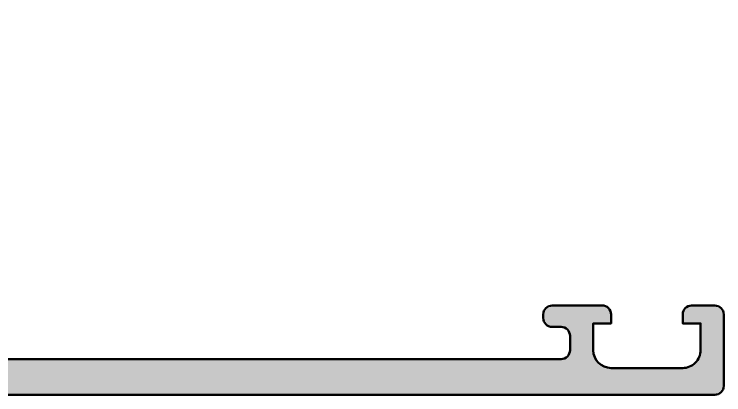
# Model space of a CAD drawing. Extents: x 0 to 81.5, y 0 to 75.
# Drawn here: x 41.82 to 81.5, y 0 to 21.31 of the extents above; entities that cross this region are included whole.
import ezdxf

# ---------------------------------------------------------------- set-up
doc = ezdxf.new("R2010")
doc.units = 0
doc.layers.add('0S-Alu contour', color=7, linetype='Continuous', lineweight=50)
doc.layers.add('0S-Alu hatch', color=252, linetype='Continuous', lineweight=25)

# ---------------------------------------------------------------- blocks, each defined once
blk = doc.blocks.new('357890__1968E91E_70DD_42E4_83B2_556D2F78D67A_')
at = {"layer": '0S-Alu hatch'}
h = blk.add_hatch(color=256, dxfattribs=at)
edge = h.paths.add_edge_path()
edge.add_ellipse((21.99993896484381, 0.499932521590183), major_axis=(-0.5000000000000816, 0), ratio=1, start_angle=-53.13205803966213, end_angle=89.9999999999979, ccw=False)
edge.add_arc((21.39996627171438, 1.299953001014884), 0.4999999999998582, 306.8679419603303, 359.9998642473054)
edge.add_line((21.89996627171284, 1.29995181634914), (21.89999636205374, 13.99980940158531))
edge.add_arc((20.39999636205797, 13.99981295560243), 1.499999999999982, 359.9998642446207, 450.0000000000002)
edge.add_line((20.39999636205796, 15.49981295560241), (0.4999389648435937, 15.49981295560241))
edge.add_ellipse((0.4999159014612564, 15.99978989222011), major_axis=(-0.4999769371496504, 0), ratio=1, start_angle=-0.0026429908801901547, end_angle=90.00264299084921, ccw=False)
edge.add_line((-6.10351564489e-05, 15.99981295560272), (0.0002555847165837, 17.49999701474554))
edge.add_arc((-0.0785808618262678, 17.76751760673846), 0.2788950563271826, 286.4198764194664, 361.1645893740879)
edge.add_line((0.2002565847165287, 17.77318601473678), (0.2002565847162998, 18.2267800147368))
edge.add_arc((-0.078611510926379, 18.23244067421415), 0.2789255417366663, 358.8371299270514, 433.5754054446112)
edge.add_line((0.000255584716811, 18.49998401473658), (0.0002555847165979, 20.37999501474553))
edge.add_ellipse((0.3002555847165109, 20.37999501474563), major_axis=(-0.2999999999999129, 0), ratio=1, start_angle=270.00000000006264, end_angle=360, ccw=False)
edge.add_line((0.300255584716183, 20.67999501474554), (1.280229903759618, 20.67999501474549))
edge.add_ellipse((1.280229903759261, 20.37999501474516), major_axis=(-0.300000000000324, 0), ratio=1, start_angle=180, end_angle=269.9999999999318, ccw=False)
edge.add_line((1.580229903759587, 20.37999501474516), (1.580229903759359, 17.61999701474543))
edge.add_arc((1.700229903759137, 17.61999701474531), 0.1199999999997772, 180, 269.9999999999457)
edge.add_line((1.700229903759023, 17.49999701474553), (6.000255584716143, 17.49999701474553))
edge.add_arc((6.000265904826981, 17.99998669463513), 0.4999896799961087, 269.9988173780003, 360.0011826219717)
edge.add_line((6.500255584716583, 17.99999701474573), (6.50025558471637, 18.69999701474586))
edge.add_line((6.50025558471637, 18.69999701474586), (5.118760127094162, 21.09281733777311))
edge.add_ellipse((5.238375369364848, 21.16187723009724), major_axis=(-0.1381197846483057, 0), ratio=1, start_angle=-97.70243749409451, end_angle=29.999999999985903, ccw=False)
edge.add_ellipse((4.790756981380993, 16.32052599529384), major_axis=(-4.99999999999935, 0), ratio=1, start_angle=229.4557197577433, end_angle=264.65077199038024, ccw=False)
edge.add_arc((8.365952360316072, 20.499997014746), 0.5000000000005808, 229.4557197577456, 270.0000000000033)
edge.add_line((8.3659523603161, 19.99999701474542), (10.54636764526347, 19.99999701474547))
edge.add_ellipse((10.49803700398403, 19.50070289160297), major_axis=(-0.5016278224850824, 0), ratio=1, start_angle=116.6613366840931, end_angle=264.4711120510259, ccw=False)
edge.add_line((10.72312545776371, 19.05241095517516), (9.777385711670249, 18.74757086728442))
edge.add_arc((10.00024241130499, 18.29999772444009), 0.4999868265941061, 116.4697425232263, 179.9997316107171)
edge.add_line((9.500255584716372, 18.30000006650486), (9.500255584716854, 17.99999701474546))
edge.add_arc((10.00023505704924, 17.99997648707786), 0.4999794727537869, 179.9976476058527, 270.0023523940069)
edge.add_line((10.00025558471681, 17.49999701474547), (21.00025558471676, 17.49999701474547))
edge.add_arc((21.00027611238432, 17.99997648707774), 0.4999794727536662, 269.9976476059947, 360.0023523939924)
edge.add_line((21.50025558471658, 17.99999701474517), (21.50025558471661, 18.3000000665034))
edge.add_arc((21.0002687581285, 18.29999772444054), 0.4999868265935882, 0.0002683879249072, 63.53025747674722)
edge.add_line((21.22312545776322, 18.74757086728431), (20.27738571166974, 19.05241095517505))
edge.add_ellipse((20.50247416544928, 19.50070289160292), major_axis=(-0.5016278224850743, 0), ratio=1, start_angle=-84.47111205103471, end_angle=63.33866331592537, ccw=False)
edge.add_line((20.45414352416992, 19.99999701474542), (20.999999916079, 19.99999701474547))
edge.add_ellipse((20.99999991607889, 17.49999701474542), major_axis=(-2.500000000000056, 0), ratio=1, start_angle=189.5940682186955, end_angle=269.99999999999756, ccw=False)
edge.add_arc((23.95803980769923, 17.99999701432414), 0.499999999999284, 189.594068218739, 236.0794033205281)
edge.add_ellipse((23.39999636205324, 17.17018528099468), major_axis=(-0.5000000000005642, 0), ratio=1, start_angle=180, end_angle=236.0794033204551, ccw=False)
edge.add_line((23.89999636205381, 17.17018528099468), (23.89999636205354, 13.49986982346257))
edge.add_arc((24.89999636205345, 13.4998698234625), 0.9999999999999182, 180, 270.0000000000002)
edge.add_line((24.89999636205346, 12.49986982346258), (25.98723154400996, 12.49986982346274))
edge.add_arc((25.98723154400977, 12.99986982333222), 0.4999999998694733, 270.0000000000224, 343.1482189893474)
edge.add_ellipse((31.12290754651362, 11.44425199448581), major_axis=(-4.86610797818303, 0), ratio=1, start_angle=274.64137025914806, end_angle=343.14821898934264, ccw=False)
edge.add_ellipse((30.76436301065331, 16.16227956901838), major_axis=(-0.1367352811973489, 0), ratio=1, start_angle=154.9501291752943, end_angle=284.92389523991807, ccw=False)
edge.add_line((30.88823691559084, 16.10438489914588), (29.49999228668436, 13.69986677170409))
edge.add_line((29.49999228668436, 13.69986677170409), (29.49999228668416, 12.99986219406758))
edge.add_arc((29.9999692233678, 12.99984675985238), 0.49997693692186, 179.9982312875988, 270.0026429833359)
edge.add_line((29.99999228668456, 12.49986982346246), (34.30003418010482, 12.49999952316938))
edge.add_arc((34.30003418010509, 12.61999952316994), 0.1200000000005588, 269.999999999871, 360)
edge.add_line((34.42003418010565, 12.61999952316994), (34.42003418010499, 15.37999752316949))
edge.add_ellipse((34.72003418010507, 15.37999752316937), major_axis=(-0.3000000000000824, 0), ratio=1, start_angle=269.9999999999335, end_angle=360, ccw=False)
edge.add_line((34.72003418010543, 15.67999752316945), (35.70000849914875, 15.6799975231695))
edge.add_ellipse((35.7000084991483, 15.37999752317006), major_axis=(-0.2999999999994394, 0), ratio=1, start_angle=180, end_angle=269.99999999991314, ccw=False)
edge.add_line((36.00000849914774, 15.37999752317006), (36.00000849914822, 13.49998652316077))
edge.add_arc((36.07887559479126, 13.232443182638), 0.2789255417369514, 106.4245945553395, 181.1628700728552)
edge.add_line((35.80000749914829, 13.2267825231611), (35.80000749914805, 12.77318852316096))
edge.add_arc((36.07884494569089, 12.76752011516253), 0.2788950563272258, 178.8354106258902, 253.5801235805241)
edge.add_line((36.00000849914798, 12.49999952316959), (36.00000849914798, 11.09999799729064))
edge.add_ellipse((35.50000849914804, 11.0999979972907), major_axis=(-0.4999999999999432, 0), ratio=1, start_angle=89.99999999999272, end_angle=180, ccw=False)
edge.add_line((35.50000849914797, 10.59999799729075), (34.60000849914788, 10.59999799729064))
edge.add_arc((34.60000849914795, 10.09999799729071), 0.499999999999929, 90.00000000000813, 180)
edge.add_line((34.10000849914802, 10.09999799729071), (34.10000849914804, 3.431545786745047))
edge.add_arc((35.0999679219185, 3.43154578674509), 0.9999594227704662, 180, 267.7959971364298)
edge.add_line((35.06151186177459, 2.432326101878117), (41.0999694824237, 1.999929469832466))
edge.add_line((41.0999694824237, 1.999929469832466), (72.3999633789063, 1.999929469832522))
edge.add_arc((72.39994681544692, 2.499946033291678), 0.5000165637334945, 270.0018979697589, 359.9981020306515)
edge.add_line((72.89996337890608, 2.499929469832525), (72.8999633789065, 3.299932521590278))
edge.add_arc((72.399928279741, 3.299897422424777), 0.5000351003973661, 0.0040217857437439, 89.99597821421445)
edge.add_line((72.39996337890668, 3.799932521590278), (71.89996337890668, 3.799932521590278))
edge.add_ellipse((71.89996337890668, 4.29993252159047), major_axis=(-0.5000000000001918, 0), ratio=1, start_angle=0, end_angle=90, ccw=False)
edge.add_line((71.39996337890646, 4.299932521590477), (71.3999633789063, 4.499932521590096))
edge.add_ellipse((71.89996337890629, 4.499932521590281), major_axis=(-0.4999999999999858, 0), ratio=1, start_angle=270.0000000000049, end_angle=360, ccw=False)
edge.add_line((71.89996337890625, 4.999932521590267), (74.69995117187497, 4.99993252159021))
edge.add_ellipse((74.70000864667787, 4.49998999639305), major_axis=(-0.4999425285008931, 0), ratio=1, start_angle=179.9934131155661, end_angle=270.0065868843999, ccw=False)
edge.add_line((75.19995117187503, 4.499932521589842), (75.19995117187503, 3.99993252159021))
edge.add_line((75.19995117187503, 3.99993252159021), (74.19995117187526, 3.99993252159021))
edge.add_line((74.19995117187526, 3.99993252159021), (74.19995117187526, 2.499932521590324))
edge.add_arc((75.2000280415843, 2.500009391299371), 1.000076872663296, 180.0044039714515, 269.9955960286235)
edge.add_line((75.19995117187497, 1.499932521590324), (79.19995117187509, 1.499932521590096))
edge.add_arc((79.19998814556854, 2.499895547896585), 0.9999630269900411, 269.9978814850837, 360.0021185150526)
edge.add_line((80.19995117187503, 2.499932521592418), (80.19995117187551, 3.999932521590267))
edge.add_line((80.19995117187551, 3.999932521590267), (79.19995117187503, 3.99993252159021))
edge.add_line((79.19995117187503, 3.99993252159021), (79.19995117187503, 4.49993252159021))
edge.add_ellipse((79.69998807066423, 4.499895622800928), major_axis=(-0.500036900150639, 0), ratio=1, start_angle=270.00422797775406, end_angle=359.99577202221616, ccw=False)
edge.add_line((79.69995117187509, 4.999932521590153), (81.00000000000003, 4.999932521590096))
edge.add_ellipse((80.99993251248272, 4.499865034072783), major_axis=(-0.5000674920712636, 0), ratio=1, start_angle=180.007732456117, end_angle=269.9922675439118, ccw=False)
edge.add_line((81.50000000000003, 4.499932521590361), (81.50000000000003, 0.499932521590381))
edge.add_ellipse((80.99993251248257, 0.5000000091076667), major_axis=(-0.5000674920714057, 0), ratio=1, start_angle=90.00773245614039, end_angle=179.9922675438831, ccw=False)
edge.add_line((81.00000000000036, -6.74784097896e-05), (21.99993896484379, -6.74784098985e-05))
edge = h.paths.add_edge_path()
edge.add_line((23.39992690086345, 10.29972149651399), (23.39992690086345, 2.099543111733112))
edge.add_arc((23.89991395949022, 2.099530289569173), 0.4999870587911805, 179.9985306500977, 270.0014693497867)
edge.add_line((23.89992678165416, 1.599543230942405), (32.09992122650127, 1.59953560154787))
edge.add_arc((32.0999184856435, 2.099538342406304), 0.5000027408659468, 270.0003140774429, 359.9996722632192)
edge.add_line((32.59992122650127, 2.099535482347674), (32.59992122650127, 10.29972149651399))
edge.add_arc((32.09993666315792, 10.29973693317065), 0.4999845635816444, 359.9982310347787, 450.0017689651652)
edge.add_line((32.09992122650127, 10.79972149651399), (23.89992678165416, 10.79972149651399))
edge.add_arc((23.89991140438113, 10.29973699299263), 0.4999845037578289, 89.99823783969592, 180.0017758206565)
at = {"layer": '0S-Alu contour', "color": 7}
for points in [[(6.500255584716583, 17.99999701474573), (6.50025558471637, 18.69999701474586), (5.118760127094162, 21.09281733777311)], [(0.300255584716183, 20.67999501474554), (1.280229903759618, 20.67999501474549)], [(0.000255584716811, 18.49998401473658), (0.0002555847165979, 20.37999501474553)], [(1.580229903759587, 20.37999501474516), (1.580229903759359, 17.61999701474543)], [(8.3659523603161, 19.99999701474542), (10.54636764526347, 19.99999701474547)], [(20.45414352416992, 19.99999701474542), (20.999999916079, 19.99999701474547)], [(10.72312545776371, 19.05241095517516), (9.777385711670249, 18.74757086728442)], [(21.22312545776322, 18.74757086728431), (20.27738571166974, 19.05241095517505)], [(9.500255584716372, 18.30000006650486), (9.500255584716854, 17.99999701474546)], [(21.50025558471658, 17.99999701474517), (21.50025558471661, 18.3000000665034)], [(0.2002565847165287, 17.77318601473678), (0.2002565847162998, 18.2267800147368)], [(-6.10351564489e-05, 15.99981295560272), (0.0002555847165837, 17.49999701474554)], [(1.700229903759023, 17.49999701474553), (6.000255584716143, 17.49999701474553)], [(10.00025558471681, 17.49999701474547), (21.00025558471676, 17.49999701474547)], [(23.89999636205381, 17.17018528099468), (23.89999636205354, 13.49986982346257)], [(30.88823691559084, 16.10438489914588), (29.49999228668436, 13.69986677170409), (29.49999228668416, 12.99986219406758)], [(20.39999636205796, 15.49981295560241), (0.4999389648435937, 15.49981295560241)], [(34.72003418010543, 15.67999752316945), (35.70000849914875, 15.6799975231695)], [(34.42003418010565, 12.61999952316994), (34.42003418010499, 15.37999752316949)], [(36.00000849914774, 15.37999752317006), (36.00000849914822, 13.49998652316077)], [(21.89996627171284, 1.29995181634914), (21.89999636205374, 13.99980940158531)], [(35.80000749914829, 13.2267825231611), (35.80000749914805, 12.77318852316096)], [(24.89999636205346, 12.49986982346258), (25.98723154400996, 12.49986982346274)], [(29.99999228668456, 12.49986982346246), (34.30003418010482, 12.49999952316938)], [(36.00000849914798, 12.49999952316959), (36.00000849914798, 11.09999799729064)], [(32.09992122650127, 10.79972149651399), (23.89992678165416, 10.79972149651399)], [(35.50000849914797, 10.59999799729075), (34.60000849914788, 10.59999799729064)], [(23.39992690086345, 10.29972149651399), (23.39992690086345, 2.099543111733112)], [(32.59992122650127, 2.099535482347674), (32.59992122650127, 10.29972149651399)], [(34.10000849914802, 10.09999799729071), (34.10000849914804, 3.431545786745047)], [(71.89996337890625, 4.999932521590267), (74.69995117187497, 4.99993252159021)], [(79.69995117187509, 4.999932521590153), (81.00000000000003, 4.999932521590096)], [(71.39996337890646, 4.299932521590477), (71.3999633789063, 4.499932521590096)], [(75.19995117187503, 4.499932521589842), (75.19995117187503, 3.99993252159021), (74.19995117187526, 3.99993252159021), (74.19995117187526, 2.499932521590324)], [(80.19995117187503, 2.499932521592418), (80.19995117187551, 3.999932521590267), (79.19995117187503, 3.99993252159021), (79.19995117187503, 4.49993252159021)], [(81.50000000000003, 4.499932521590361), (81.50000000000003, 0.499932521590381)], [(72.39996337890668, 3.799932521590278), (71.89996337890668, 3.799932521590278)], [(72.89996337890608, 2.499929469832525), (72.8999633789065, 3.299932521590278)], [(35.06151186177459, 2.432326101878117), (41.0999694824237, 1.999929469832466), (72.3999633789063, 1.999929469832522)], [(23.89992678165416, 1.599543230942405), (32.09992122650127, 1.59953560154787)], [(75.19995117187497, 1.499932521590324), (79.19995117187509, 1.499932521590096)], [(81.00000000000036, -6.74784097896e-05), (21.99993896484379, -6.74784098985e-05)]]:
    blk.add_lwpolyline(points, dxfattribs=at)
at = {"layer": '0S-Alu contour', "color": 7, "extrusion": (0, 0, -1)}
for centre, radius, start, end in [((-5.238375369364848, 21.16187723009724), 0.1381197846483057, 330.0000000000141, 97.70243749409453), ((-4.790756981380993, 16.32052599529384), 4.99999999999935, 95.34922800961974, 130.5442802422567), ((-0.3002555847165109, 20.37999501474563), 0.2999999999999129, 0, 89.99999999993739), ((-1.280229903759261, 20.37999501474516), 0.300000000000324, 90.00000000006818, 180), ((-10.49803700398403, 19.50070289160297), 0.5016278224850824, 95.52888794897407, 243.3386633159069), ((-20.50247416544928, 19.50070289160292), 0.5016278224850743, 296.6613366840746, 84.47111205103478), ((-20.99999991607889, 17.49999701474542), 2.500000000000056, 90.00000000000244, 170.4059317813045), ((-23.39999636205324, 17.17018528099468), 0.5000000000005642, 123.9205966795449, 180), ((-31.12290754651362, 11.44425199448581), 4.86610797818303, 16.85178101065738, 85.35862974085192), ((-30.76436301065331, 16.16227956901838), 0.1367352811973489, 75.07610476008193, 205.0498708247058), ((-0.4999159014612564, 15.99978989222011), 0.4999769371496504, 269.9973570091508, 0.002642990880182), ((-34.72003418010507, 15.37999752316937), 0.3000000000000824, 0, 90.0000000000665), ((-35.7000084991483, 15.37999752317006), 0.2999999999994394, 90.00000000008686, 180), ((-35.50000849914804, 11.0999979972907), 0.4999999999999432, 180, 270.0000000000073), ((-71.89996337890629, 4.499932521590281), 0.4999999999999858, 0, 89.99999999999511), ((-74.70000864667787, 4.49998999639305), 0.4999425285008931, 89.9934131156001, 180.006586884434), ((-79.69998807066423, 4.499895622800928), 0.500036900150639, 0.004227977783813, 89.99577202224596), ((-80.99993251248272, 4.499865034072783), 0.5000674920712636, 90.00773245608823, 179.992267543883), ((-71.89996337890668, 4.29993252159047), 0.5000000000001918, 270, 0), ((-21.99993896484381, 0.499932521590183), 0.5000000000000816, 270.0000000000021, 53.13205803966217), ((-80.99993251248257, 0.5000000091076667), 0.5000674920714057, 180.0077324561169, 269.9922675438596)]:
    blk.add_arc(centre, radius, start, end, dxfattribs=at)
at = {"layer": '0S-Alu contour', "color": 7}
for centre, radius, start, end in [((8.365952360316072, 20.499997014746), 0.5000000000005808, 229.4557197577456, 270.0000000000033), ((10.00024241130499, 18.29999772444009), 0.4999868265941061, 116.4697425232263, 179.9997316107171), ((21.0002687581285, 18.29999772444054), 0.4999868265935882, 0.0002683879249072, 63.53025747674722), ((-0.078611510926379, 18.23244067421415), 0.2789255417366663, 358.8371299270514, 73.57540544461125), ((6.000265904826981, 17.99998669463513), 0.4999896799961087, 269.9988173780003, 0.0011826219716948), ((10.00023505704924, 17.99997648707786), 0.4999794727537869, 179.9976476058527, 270.0023523940069), ((21.00027611238432, 17.99997648707774), 0.4999794727536662, 269.9976476059947, 0.0023523939924092), ((23.95803980769923, 17.99999701432414), 0.499999999999284, 189.594068218739, 236.0794033205281), ((-0.0785808618262678, 17.76751760673846), 0.2788950563271826, 286.4198764194664, 1.164589374087847), ((1.700229903759137, 17.61999701474531), 0.1199999999997772, 180, 269.9999999999457), ((20.39999636205797, 13.99981295560243), 1.499999999999982, 359.9998642446207, 90.00000000000028), ((24.89999636205345, 13.4998698234625), 0.9999999999999182, 180, 270.0000000000002), ((36.07887559479126, 13.232443182638), 0.2789255417369514, 106.4245945553395, 181.1628700728552), ((25.98723154400977, 12.99986982333222), 0.4999999998694733, 270.0000000000224, 343.1482189893474), ((29.9999692233678, 12.99984675985238), 0.49997693692186, 179.9982312875988, 270.0026429833359), ((36.07884494569089, 12.76752011516253), 0.2788950563272258, 178.8354106258902, 253.5801235805241), ((34.30003418010509, 12.61999952316994), 0.1200000000005588, 269.999999999871, 0), ((23.89991140438113, 10.29973699299263), 0.4999845037578289, 89.99823783969592, 180.0017758206565), ((32.09993666315792, 10.29973693317065), 0.4999845635816444, 359.9982310347787, 90.00176896516531), ((34.60000849914795, 10.09999799729071), 0.499999999999929, 90.00000000000813, 180), ((72.399928279741, 3.299897422424777), 0.5000351003973661, 0.0040217857437439, 89.99597821421445), ((35.0999679219185, 3.43154578674509), 0.9999594227704662, 180, 267.7959971364298), ((72.39994681544692, 2.499946033291678), 0.5000165637334945, 270.0018979697589, 359.9981020306515), ((75.2000280415843, 2.500009391299371), 1.000076872663296, 180.0044039714515, 269.9955960286235), ((79.19998814556854, 2.499895547896585), 0.9999630269900411, 269.9978814850837, 0.0021185150526193), ((23.89991395949022, 2.099530289569173), 0.4999870587911805, 179.9985306500977, 270.0014693497867), ((32.0999184856435, 2.099538342406304), 0.5000027408659468, 270.0003140774429, 359.9996722632192), ((21.39996627171438, 1.299953001014884), 0.4999999999998582, 306.8679419603303, 359.9998642473054)]:
    blk.add_arc(centre, radius, start, end, dxfattribs=at)
blk = doc.blocks.new('366680__0383765D_7D3E_46C4_9737_4D27D0385FCF_')
at = {"layer": '0S-Alu contour', "color": 7}
blk.add_blockref('357890__1968E91E_70DD_42E4_83B2_556D2F78D67A_', (0, 0), dxfattribs=at)

msp = doc.modelspace()

# ---------------------------------------------------------------- block references
at = {"layer": '0S-Alu contour', "color": 7}
msp.add_blockref('366680__0383765D_7D3E_46C4_9737_4D27D0385FCF_', (0, 0), dxfattribs=at)

doc.saveas('drawing.dxf')
